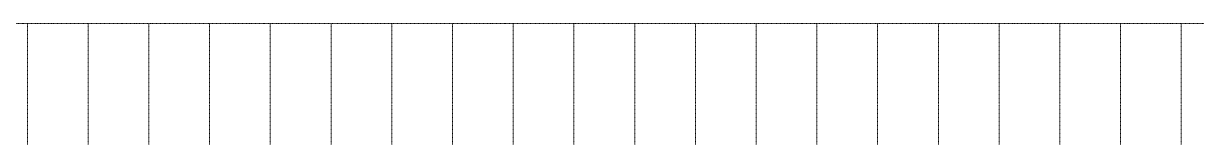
# Model space of a CAD drawing. Header units: inches. Extents: x 13084 to 220150, y 6494 to 167180.
# Drawn here: x 78919 to 80850, y 73895 to 74095 of the extents above; entities that cross this region are included whole.
import ezdxf

# ---------------------------------------------------------------- set-up
doc = ezdxf.new("R2010")
doc.units = ezdxf.units.IN
doc.header["$MEASUREMENT"] = 0
doc.linetypes.add('Ground Floor$0$HIDDEN', pattern=[0.375, 0.25, -0.125])
doc.layers.add('Ground Floor$0$A-G4-M-Furniture-and-Fittings', color=251, linetype='Continuous', lineweight=9)

msp = doc.modelspace()

# ---------------------------------------------------------------- linework, layer by layer
at = {"layer": 'Ground Floor$0$A-G4-M-Furniture-and-Fittings', "linetype": 'Ground Floor$0$HIDDEN', "ltscale": 0.4}
msp.add_line((83325.2, 74094.6, 0), (73255.2, 74094.6, 0), dxfattribs=at)
at = {"layer": 'Ground Floor$0$A-G4-M-Furniture-and-Fittings', "linetype": 'Ground Floor$0$HIDDEN', "ltscale": 0.2}
for p, q in [((78925.2, 74094.6, 0), (78925.2, 73894.6)), ((78925.2, 74094.6, 0), (78925.2, 73894.6)), ((78925.2, 74094.6, 0), (78925.2, 73894.6)), ((78925.2, 74094.6, 0), (78925.2, 73894.6)), ((78925.2, 74094.6, 0), (78925.2, 73894.6)), ((78925.2, 74094.6, 0), (78925.2, 73894.6)), ((78925.2, 74094.6, 0), (78925.2, 73894.6)), ((78925.2, 74094.6, 0), (78925.2, 73894.6)), ((78925.2, 74094.6, 0), (78925.2, 73894.6)), ((78925.2, 74094.6, 0), (78925.2, 73894.6)), ((78925.2, 74094.6, 0), (78925.2, 73894.6)), ((78925.2, 74094.6, 0), (78925.2, 73894.6)), ((78925.2, 74094.6, 0), (78925.2, 73894.6)), ((78925.2, 74094.6, 0), (78925.2, 73894.6)), ((78925.2, 74094.6, 0), (78925.2, 73894.6)), ((78925.2, 74094.6, 0), (78925.2, 73894.6)), ((78925.2, 74094.6, 0), (78925.2, 73894.6)), ((78925.2, 74094.6, 0), (78925.2, 73894.6)), ((78925.2, 74094.6, 0), (78925.2, 73894.6)), ((78925.2, 74094.6, 0), (78925.2, 73894.6)), ((78925.2, 74094.6, 0), (78925.2, 73894.6)), ((78925.2, 74094.6, 0), (78925.2, 73894.6)), ((78925.2, 74094.6, 0), (78925.2, 73894.6)), ((78925.2, 74094.6, 0), (78925.2, 73894.6)), ((78925.2, 74094.6, 0), (78925.2, 73894.6)), ((78925.2, 74094.6, 0), (78925.2, 73894.6)), ((78925.2, 74094.6, 0), (78925.2, 73894.6)), ((78925.2, 74094.6, 0), (78925.2, 73894.6)), ((78925.2, 74094.6, 0), (78925.2, 73894.6)), ((78925.2, 74094.6, 0), (78925.2, 73894.6)), ((78925.2, 74094.6, 0), (78925.2, 73894.6)), ((78925.2, 74094.6, 0), (78925.2, 73894.6)), ((78925.2, 74094.6, 0), (78925.2, 73894.6)), ((78925.2, 74094.6, 0), (78925.2, 73894.6)), ((78925.2, 74094.6, 0), (78925.2, 73894.6)), ((78925.2, 74094.6, 0), (78925.2, 73894.6)), ((78925.2, 74094.6, 0), (78925.2, 73894.6)), ((78925.2, 74094.6, 0), (78925.2, 73894.6)), ((78925.2, 74094.6, 0), (78925.2, 73894.6)), ((78925.2, 74094.6, 0), (78925.2, 73894.6)), ((78925.2, 74094.6, 0), (78925.2, 73894.6)), ((78925.2, 74094.6, 0), (78925.2, 73894.6)), ((78925.2, 74094.6, 0), (78925.2, 73894.6)), ((78925.2, 74094.6, 0), (78925.2, 73894.6)), ((78925.2, 74094.6, 0), (78925.2, 73894.6)), ((78925.2, 74094.6, 0), (78925.2, 73894.6)), ((78925.2, 74094.6, 0), (78925.2, 73894.6)), ((78925.2, 74094.6, 0), (78925.2, 73894.6)), ((78925.2, 74094.6, 0), (78925.2, 73894.6)), ((78925.2, 74094.6, 0), (78925.2, 73894.6)), ((79025.2, 74094.6, 0), (79025.2, 73894.6)), ((79125.2, 74094.6, 0), (79125.2, 73894.6)), ((79125.2, 74094.6, 0), (79125.2, 73894.6)), ((79125.2, 74094.6, 0), (79125.2, 73894.6)), ((79125.2, 74094.6, 0), (79125.2, 73894.6)), ((79125.2, 74094.6, 0), (79125.2, 73894.6)), ((79125.2, 74094.6, 0), (79125.2, 73894.6)), ((79125.2, 74094.6, 0), (79125.2, 73894.6)), ((79125.2, 74094.6, 0), (79125.2, 73894.6)), ((79125.2, 74094.6, 0), (79125.2, 73894.6)), ((79125.2, 74094.6, 0), (79125.2, 73894.6)), ((79125.2, 74094.6, 0), (79125.2, 73894.6)), ((79125.2, 74094.6, 0), (79125.2, 73894.6)), ((79125.2, 74094.6, 0), (79125.2, 73894.6)), ((79125.2, 74094.6, 0), (79125.2, 73894.6)), ((79125.2, 74094.6, 0), (79125.2, 73894.6)), ((79125.2, 74094.6, 0), (79125.2, 73894.6)), ((79125.2, 74094.6, 0), (79125.2, 73894.6)), ((79125.2, 74094.6, 0), (79125.2, 73894.6)), ((79125.2, 74094.6, 0), (79125.2, 73894.6)), ((79125.2, 74094.6, 0), (79125.2, 73894.6)), ((79125.2, 74094.6, 0), (79125.2, 73894.6)), ((79125.2, 74094.6, 0), (79125.2, 73894.6)), ((79125.2, 74094.6, 0), (79125.2, 73894.6)), ((79125.2, 74094.6, 0), (79125.2, 73894.6)), ((79125.2, 74094.6, 0), (79125.2, 73894.6)), ((79125.2, 74094.6, 0), (79125.2, 73894.6)), ((79125.2, 74094.6, 0), (79125.2, 73894.6)), ((79125.2, 74094.6, 0), (79125.2, 73894.6)), ((79125.2, 74094.6, 0), (79125.2, 73894.6)), ((79125.2, 74094.6, 0), (79125.2, 73894.6)), ((79125.2, 74094.6, 0), (79125.2, 73894.6)), ((79125.2, 74094.6, 0), (79125.2, 73894.6)), ((79125.2, 74094.6, 0), (79125.2, 73894.6)), ((79125.2, 74094.6, 0), (79125.2, 73894.6)), ((79125.2, 74094.6, 0), (79125.2, 73894.6)), ((79125.2, 74094.6, 0), (79125.2, 73894.6)), ((79125.2, 74094.6, 0), (79125.2, 73894.6)), ((79125.2, 74094.6, 0), (79125.2, 73894.6)), ((79125.2, 74094.6, 0), (79125.2, 73894.6)), ((79125.2, 74094.6, 0), (79125.2, 73894.6)), ((79125.2, 74094.6, 0), (79125.2, 73894.6)), ((79125.2, 74094.6, 0), (79125.2, 73894.6)), ((79125.2, 74094.6, 0), (79125.2, 73894.6)), ((79125.2, 74094.6, 0), (79125.2, 73894.6)), ((79125.2, 74094.6, 0), (79125.2, 73894.6)), ((79125.2, 74094.6, 0), (79125.2, 73894.6)), ((79125.2, 74094.6, 0), (79125.2, 73894.6)), ((79125.2, 74094.6, 0), (79125.2, 73894.6)), ((79125.2, 74094.6, 0), (79125.2, 73894.6)), ((79125.2, 74094.6, 0), (79125.2, 73894.6)), ((79225.2, 74094.6, 0), (79225.2, 73894.6)), ((79325.2, 74094.6, 0), (79325.2, 73894.6)), ((79325.2, 74094.6, 0), (79325.2, 73894.6)), ((79325.2, 74094.6, 0), (79325.2, 73894.6)), ((79325.2, 74094.6, 0), (79325.2, 73894.6)), ((79325.2, 74094.6, 0), (79325.2, 73894.6)), ((79325.2, 74094.6, 0), (79325.2, 73894.6)), ((79325.2, 74094.6, 0), (79325.2, 73894.6)), ((79325.2, 74094.6, 0), (79325.2, 73894.6)), ((79325.2, 74094.6, 0), (79325.2, 73894.6)), ((79325.2, 74094.6, 0), (79325.2, 73894.6)), ((79325.2, 74094.6, 0), (79325.2, 73894.6)), ((79325.2, 74094.6, 0), (79325.2, 73894.6)), ((79325.2, 74094.6, 0), (79325.2, 73894.6)), ((79325.2, 74094.6, 0), (79325.2, 73894.6)), ((79325.2, 74094.6, 0), (79325.2, 73894.6)), ((79325.2, 74094.6, 0), (79325.2, 73894.6)), ((79325.2, 74094.6, 0), (79325.2, 73894.6)), ((79325.2, 74094.6, 0), (79325.2, 73894.6)), ((79325.2, 74094.6, 0), (79325.2, 73894.6)), ((79325.2, 74094.6, 0), (79325.2, 73894.6)), ((79325.2, 74094.6, 0), (79325.2, 73894.6)), ((79325.2, 74094.6, 0), (79325.2, 73894.6)), ((79325.2, 74094.6, 0), (79325.2, 73894.6)), ((79325.2, 74094.6, 0), (79325.2, 73894.6)), ((79325.2, 74094.6, 0), (79325.2, 73894.6)), ((79325.2, 74094.6, 0), (79325.2, 73894.6)), ((79325.2, 74094.6, 0), (79325.2, 73894.6)), ((79325.2, 74094.6, 0), (79325.2, 73894.6)), ((79325.2, 74094.6, 0), (79325.2, 73894.6)), ((79325.2, 74094.6, 0), (79325.2, 73894.6)), ((79325.2, 74094.6, 0), (79325.2, 73894.6)), ((79325.2, 74094.6, 0), (79325.2, 73894.6)), ((79325.2, 74094.6, 0), (79325.2, 73894.6)), ((79325.2, 74094.6, 0), (79325.2, 73894.6)), ((79325.2, 74094.6, 0), (79325.2, 73894.6)), ((79325.2, 74094.6, 0), (79325.2, 73894.6)), ((79325.2, 74094.6, 0), (79325.2, 73894.6)), ((79325.2, 74094.6, 0), (79325.2, 73894.6)), ((79325.2, 74094.6, 0), (79325.2, 73894.6)), ((79325.2, 74094.6, 0), (79325.2, 73894.6)), ((79325.2, 74094.6, 0), (79325.2, 73894.6)), ((79325.2, 74094.6, 0), (79325.2, 73894.6)), ((79325.2, 74094.6, 0), (79325.2, 73894.6)), ((79325.2, 74094.6, 0), (79325.2, 73894.6)), ((79325.2, 74094.6, 0), (79325.2, 73894.6)), ((79325.2, 74094.6, 0), (79325.2, 73894.6)), ((79325.2, 74094.6, 0), (79325.2, 73894.6)), ((79325.2, 74094.6, 0), (79325.2, 73894.6)), ((79325.2, 74094.6, 0), (79325.2, 73894.6)), ((79325.2, 74094.6, 0), (79325.2, 73894.6)), ((79425.2, 74094.6, 0), (79425.2, 73894.6)), ((79525.2, 74094.6, 0), (79525.2, 73894.6)), ((79525.2, 74094.6, 0), (79525.2, 73894.6)), ((79525.2, 74094.6, 0), (79525.2, 73894.6)), ((79525.2, 74094.6, 0), (79525.2, 73894.6)), ((79525.2, 74094.6, 0), (79525.2, 73894.6)), ((79525.2, 74094.6, 0), (79525.2, 73894.6)), ((79525.2, 74094.6, 0), (79525.2, 73894.6)), ((79525.2, 74094.6, 0), (79525.2, 73894.6)), ((79525.2, 74094.6, 0), (79525.2, 73894.6)), ((79525.2, 74094.6, 0), (79525.2, 73894.6)), ((79525.2, 74094.6, 0), (79525.2, 73894.6)), ((79525.2, 74094.6, 0), (79525.2, 73894.6)), ((79525.2, 74094.6, 0), (79525.2, 73894.6)), ((79525.2, 74094.6, 0), (79525.2, 73894.6)), ((79525.2, 74094.6, 0), (79525.2, 73894.6)), ((79525.2, 74094.6, 0), (79525.2, 73894.6)), ((79525.2, 74094.6, 0), (79525.2, 73894.6)), ((79525.2, 74094.6, 0), (79525.2, 73894.6)), ((79525.2, 74094.6, 0), (79525.2, 73894.6)), ((79525.2, 74094.6, 0), (79525.2, 73894.6)), ((79525.2, 74094.6, 0), (79525.2, 73894.6)), ((79525.2, 74094.6, 0), (79525.2, 73894.6)), ((79525.2, 74094.6, 0), (79525.2, 73894.6)), ((79525.2, 74094.6, 0), (79525.2, 73894.6)), ((79525.2, 74094.6, 0), (79525.2, 73894.6)), ((79525.2, 74094.6, 0), (79525.2, 73894.6)), ((79525.2, 74094.6, 0), (79525.2, 73894.6)), ((79525.2, 74094.6, 0), (79525.2, 73894.6)), ((79525.2, 74094.6, 0), (79525.2, 73894.6)), ((79525.2, 74094.6, 0), (79525.2, 73894.6)), ((79525.2, 74094.6, 0), (79525.2, 73894.6)), ((79525.2, 74094.6, 0), (79525.2, 73894.6)), ((79525.2, 74094.6, 0), (79525.2, 73894.6)), ((79525.2, 74094.6, 0), (79525.2, 73894.6)), ((79525.2, 74094.6, 0), (79525.2, 73894.6)), ((79525.2, 74094.6, 0), (79525.2, 73894.6)), ((79525.2, 74094.6, 0), (79525.2, 73894.6)), ((79525.2, 74094.6, 0), (79525.2, 73894.6)), ((79525.2, 74094.6, 0), (79525.2, 73894.6)), ((79525.2, 74094.6, 0), (79525.2, 73894.6)), ((79525.2, 74094.6, 0), (79525.2, 73894.6)), ((79525.2, 74094.6, 0), (79525.2, 73894.6)), ((79525.2, 74094.6, 0), (79525.2, 73894.6)), ((79525.2, 74094.6, 0), (79525.2, 73894.6)), ((79525.2, 74094.6, 0), (79525.2, 73894.6)), ((79525.2, 74094.6, 0), (79525.2, 73894.6)), ((79525.2, 74094.6, 0), (79525.2, 73894.6)), ((79525.2, 74094.6, 0), (79525.2, 73894.6)), ((79525.2, 74094.6, 0), (79525.2, 73894.6)), ((79525.2, 74094.6, 0), (79525.2, 73894.6)), ((79625.2, 74094.6, 0), (79625.2, 73894.6)), ((79725.2, 74094.6, 0), (79725.2, 73894.6)), ((79725.2, 74094.6, 0), (79725.2, 73894.6)), ((79725.2, 74094.6, 0), (79725.2, 73894.6)), ((79725.2, 74094.6, 0), (79725.2, 73894.6)), ((79725.2, 74094.6, 0), (79725.2, 73894.6)), ((79725.2, 74094.6, 0), (79725.2, 73894.6)), ((79725.2, 74094.6, 0), (79725.2, 73894.6)), ((79725.2, 74094.6, 0), (79725.2, 73894.6)), ((79725.2, 74094.6, 0), (79725.2, 73894.6)), ((79725.2, 74094.6, 0), (79725.2, 73894.6)), ((79725.2, 74094.6, 0), (79725.2, 73894.6)), ((79725.2, 74094.6, 0), (79725.2, 73894.6)), ((79725.2, 74094.6, 0), (79725.2, 73894.6)), ((79725.2, 74094.6, 0), (79725.2, 73894.6)), ((79725.2, 74094.6, 0), (79725.2, 73894.6)), ((79725.2, 74094.6, 0), (79725.2, 73894.6)), ((79725.2, 74094.6, 0), (79725.2, 73894.6)), ((79725.2, 74094.6, 0), (79725.2, 73894.6)), ((79725.2, 74094.6, 0), (79725.2, 73894.6)), ((79725.2, 74094.6, 0), (79725.2, 73894.6)), ((79725.2, 74094.6, 0), (79725.2, 73894.6)), ((79725.2, 74094.6, 0), (79725.2, 73894.6)), ((79725.2, 74094.6, 0), (79725.2, 73894.6)), ((79725.2, 74094.6, 0), (79725.2, 73894.6)), ((79725.2, 74094.6, 0), (79725.2, 73894.6)), ((79725.2, 74094.6, 0), (79725.2, 73894.6)), ((79725.2, 74094.6, 0), (79725.2, 73894.6)), ((79725.2, 74094.6, 0), (79725.2, 73894.6)), ((79725.2, 74094.6, 0), (79725.2, 73894.6)), ((79725.2, 74094.6, 0), (79725.2, 73894.6)), ((79725.2, 74094.6, 0), (79725.2, 73894.6)), ((79725.2, 74094.6, 0), (79725.2, 73894.6)), ((79725.2, 74094.6, 0), (79725.2, 73894.6)), ((79725.2, 74094.6, 0), (79725.2, 73894.6)), ((79725.2, 74094.6, 0), (79725.2, 73894.6)), ((79725.2, 74094.6, 0), (79725.2, 73894.6)), ((79725.2, 74094.6, 0), (79725.2, 73894.6)), ((79725.2, 74094.6, 0), (79725.2, 73894.6)), ((79725.2, 74094.6, 0), (79725.2, 73894.6)), ((79725.2, 74094.6, 0), (79725.2, 73894.6)), ((79725.2, 74094.6, 0), (79725.2, 73894.6)), ((79725.2, 74094.6, 0), (79725.2, 73894.6)), ((79725.2, 74094.6, 0), (79725.2, 73894.6)), ((79725.2, 74094.6, 0), (79725.2, 73894.6)), ((79725.2, 74094.6, 0), (79725.2, 73894.6)), ((79725.2, 74094.6, 0), (79725.2, 73894.6)), ((79725.2, 74094.6, 0), (79725.2, 73894.6)), ((79725.2, 74094.6, 0), (79725.2, 73894.6)), ((79725.2, 74094.6, 0), (79725.2, 73894.6)), ((79725.2, 74094.6, 0), (79725.2, 73894.6)), ((79825.2, 74094.6, 0), (79825.2, 73894.6)), ((79925.2, 74094.6, 0), (79925.2, 73894.6)), ((79925.2, 74094.6, 0), (79925.2, 73894.6)), ((79925.2, 74094.6, 0), (79925.2, 73894.6)), ((79925.2, 74094.6, 0), (79925.2, 73894.6)), ((79925.2, 74094.6, 0), (79925.2, 73894.6)), ((79925.2, 74094.6, 0), (79925.2, 73894.6)), ((79925.2, 74094.6, 0), (79925.2, 73894.6)), ((79925.2, 74094.6, 0), (79925.2, 73894.6)), ((79925.2, 74094.6, 0), (79925.2, 73894.6)), ((79925.2, 74094.6, 0), (79925.2, 73894.6)), ((79925.2, 74094.6, 0), (79925.2, 73894.6)), ((79925.2, 74094.6, 0), (79925.2, 73894.6)), ((79925.2, 74094.6, 0), (79925.2, 73894.6)), ((79925.2, 74094.6, 0), (79925.2, 73894.6)), ((79925.2, 74094.6, 0), (79925.2, 73894.6)), ((79925.2, 74094.6, 0), (79925.2, 73894.6)), ((79925.2, 74094.6, 0), (79925.2, 73894.6)), ((79925.2, 74094.6, 0), (79925.2, 73894.6)), ((79925.2, 74094.6, 0), (79925.2, 73894.6)), ((79925.2, 74094.6, 0), (79925.2, 73894.6)), ((79925.2, 74094.6, 0), (79925.2, 73894.6)), ((79925.2, 74094.6, 0), (79925.2, 73894.6)), ((79925.2, 74094.6, 0), (79925.2, 73894.6)), ((79925.2, 74094.6, 0), (79925.2, 73894.6)), ((79925.2, 74094.6, 0), (79925.2, 73894.6)), ((79925.2, 74094.6, 0), (79925.2, 73894.6)), ((79925.2, 74094.6, 0), (79925.2, 73894.6)), ((79925.2, 74094.6, 0), (79925.2, 73894.6)), ((79925.2, 74094.6, 0), (79925.2, 73894.6)), ((79925.2, 74094.6, 0), (79925.2, 73894.6)), ((79925.2, 74094.6, 0), (79925.2, 73894.6)), ((79925.2, 74094.6, 0), (79925.2, 73894.6)), ((79925.2, 74094.6, 0), (79925.2, 73894.6)), ((79925.2, 74094.6, 0), (79925.2, 73894.6)), ((79925.2, 74094.6, 0), (79925.2, 73894.6)), ((79925.2, 74094.6, 0), (79925.2, 73894.6)), ((79925.2, 74094.6, 0), (79925.2, 73894.6)), ((79925.2, 74094.6, 0), (79925.2, 73894.6)), ((79925.2, 74094.6, 0), (79925.2, 73894.6)), ((79925.2, 74094.6, 0), (79925.2, 73894.6)), ((79925.2, 74094.6, 0), (79925.2, 73894.6)), ((79925.2, 74094.6, 0), (79925.2, 73894.6)), ((79925.2, 74094.6, 0), (79925.2, 73894.6)), ((79925.2, 74094.6, 0), (79925.2, 73894.6)), ((79925.2, 74094.6, 0), (79925.2, 73894.6)), ((79925.2, 74094.6, 0), (79925.2, 73894.6)), ((79925.2, 74094.6, 0), (79925.2, 73894.6)), ((79925.2, 74094.6, 0), (79925.2, 73894.6)), ((79925.2, 74094.6, 0), (79925.2, 73894.6)), ((79925.2, 74094.6, 0), (79925.2, 73894.6)), ((80025.2, 74094.6, 0), (80025.2, 73894.6)), ((80125.2, 74094.6, 0), (80125.2, 73894.6)), ((80125.2, 74094.6, 0), (80125.2, 73894.6)), ((80125.2, 74094.6, 0), (80125.2, 73894.6)), ((80125.2, 74094.6, 0), (80125.2, 73894.6)), ((80125.2, 74094.6, 0), (80125.2, 73894.6)), ((80125.2, 74094.6, 0), (80125.2, 73894.6)), ((80125.2, 74094.6, 0), (80125.2, 73894.6)), ((80125.2, 74094.6, 0), (80125.2, 73894.6)), ((80125.2, 74094.6, 0), (80125.2, 73894.6)), ((80125.2, 74094.6, 0), (80125.2, 73894.6)), ((80125.2, 74094.6, 0), (80125.2, 73894.6)), ((80125.2, 74094.6, 0), (80125.2, 73894.6)), ((80125.2, 74094.6, 0), (80125.2, 73894.6)), ((80125.2, 74094.6, 0), (80125.2, 73894.6)), ((80125.2, 74094.6, 0), (80125.2, 73894.6)), ((80125.2, 74094.6, 0), (80125.2, 73894.6)), ((80125.2, 74094.6, 0), (80125.2, 73894.6)), ((80125.2, 74094.6, 0), (80125.2, 73894.6)), ((80125.2, 74094.6, 0), (80125.2, 73894.6)), ((80125.2, 74094.6, 0), (80125.2, 73894.6)), ((80125.2, 74094.6, 0), (80125.2, 73894.6)), ((80125.2, 74094.6, 0), (80125.2, 73894.6)), ((80125.2, 74094.6, 0), (80125.2, 73894.6)), ((80125.2, 74094.6, 0), (80125.2, 73894.6)), ((80125.2, 74094.6, 0), (80125.2, 73894.6)), ((80125.2, 74094.6, 0), (80125.2, 73894.6)), ((80125.2, 74094.6, 0), (80125.2, 73894.6)), ((80125.2, 74094.6, 0), (80125.2, 73894.6)), ((80125.2, 74094.6, 0), (80125.2, 73894.6)), ((80125.2, 74094.6, 0), (80125.2, 73894.6)), ((80125.2, 74094.6, 0), (80125.2, 73894.6)), ((80125.2, 74094.6, 0), (80125.2, 73894.6)), ((80125.2, 74094.6, 0), (80125.2, 73894.6)), ((80125.2, 74094.6, 0), (80125.2, 73894.6)), ((80125.2, 74094.6, 0), (80125.2, 73894.6)), ((80125.2, 74094.6, 0), (80125.2, 73894.6)), ((80125.2, 74094.6, 0), (80125.2, 73894.6)), ((80125.2, 74094.6, 0), (80125.2, 73894.6)), ((80125.2, 74094.6, 0), (80125.2, 73894.6)), ((80125.2, 74094.6, 0), (80125.2, 73894.6)), ((80125.2, 74094.6, 0), (80125.2, 73894.6)), ((80125.2, 74094.6, 0), (80125.2, 73894.6)), ((80125.2, 74094.6, 0), (80125.2, 73894.6)), ((80125.2, 74094.6, 0), (80125.2, 73894.6)), ((80125.2, 74094.6, 0), (80125.2, 73894.6)), ((80125.2, 74094.6, 0), (80125.2, 73894.6)), ((80125.2, 74094.6, 0), (80125.2, 73894.6)), ((80125.2, 74094.6, 0), (80125.2, 73894.6)), ((80125.2, 74094.6, 0), (80125.2, 73894.6)), ((80125.2, 74094.6, 0), (80125.2, 73894.6)), ((80225.2, 74094.6, 0), (80225.2, 73894.6)), ((80325.2, 74094.6, 0), (80325.2, 73894.6)), ((80325.2, 74094.6, 0), (80325.2, 73894.6)), ((80325.2, 74094.6, 0), (80325.2, 73894.6)), ((80325.2, 74094.6, 0), (80325.2, 73894.6)), ((80325.2, 74094.6, 0), (80325.2, 73894.6)), ((80325.2, 74094.6, 0), (80325.2, 73894.6)), ((80325.2, 74094.6, 0), (80325.2, 73894.6)), ((80325.2, 74094.6, 0), (80325.2, 73894.6)), ((80325.2, 74094.6, 0), (80325.2, 73894.6)), ((80325.2, 74094.6, 0), (80325.2, 73894.6)), ((80325.2, 74094.6, 0), (80325.2, 73894.6)), ((80325.2, 74094.6, 0), (80325.2, 73894.6)), ((80325.2, 74094.6, 0), (80325.2, 73894.6)), ((80325.2, 74094.6, 0), (80325.2, 73894.6)), ((80325.2, 74094.6, 0), (80325.2, 73894.6)), ((80325.2, 74094.6, 0), (80325.2, 73894.6)), ((80325.2, 74094.6, 0), (80325.2, 73894.6)), ((80325.2, 74094.6, 0), (80325.2, 73894.6)), ((80325.2, 74094.6, 0), (80325.2, 73894.6)), ((80325.2, 74094.6, 0), (80325.2, 73894.6)), ((80325.2, 74094.6, 0), (80325.2, 73894.6)), ((80325.2, 74094.6, 0), (80325.2, 73894.6)), ((80325.2, 74094.6, 0), (80325.2, 73894.6)), ((80325.2, 74094.6, 0), (80325.2, 73894.6)), ((80325.2, 74094.6, 0), (80325.2, 73894.6)), ((80325.2, 74094.6, 0), (80325.2, 73894.6)), ((80325.2, 74094.6, 0), (80325.2, 73894.6)), ((80325.2, 74094.6, 0), (80325.2, 73894.6)), ((80325.2, 74094.6, 0), (80325.2, 73894.6)), ((80325.2, 74094.6, 0), (80325.2, 73894.6)), ((80325.2, 74094.6, 0), (80325.2, 73894.6)), ((80325.2, 74094.6, 0), (80325.2, 73894.6)), ((80325.2, 74094.6, 0), (80325.2, 73894.6)), ((80325.2, 74094.6, 0), (80325.2, 73894.6)), ((80325.2, 74094.6, 0), (80325.2, 73894.6)), ((80325.2, 74094.6, 0), (80325.2, 73894.6)), ((80325.2, 74094.6, 0), (80325.2, 73894.6)), ((80325.2, 74094.6, 0), (80325.2, 73894.6)), ((80325.2, 74094.6, 0), (80325.2, 73894.6)), ((80325.2, 74094.6, 0), (80325.2, 73894.6)), ((80325.2, 74094.6, 0), (80325.2, 73894.6)), ((80325.2, 74094.6, 0), (80325.2, 73894.6)), ((80325.2, 74094.6, 0), (80325.2, 73894.6)), ((80325.2, 74094.6, 0), (80325.2, 73894.6)), ((80325.2, 74094.6, 0), (80325.2, 73894.6)), ((80325.2, 74094.6, 0), (80325.2, 73894.6)), ((80325.2, 74094.6, 0), (80325.2, 73894.6)), ((80325.2, 74094.6, 0), (80325.2, 73894.6)), ((80325.2, 74094.6, 0), (80325.2, 73894.6)), ((80325.2, 74094.6, 0), (80325.2, 73894.6)), ((80425.2, 74094.6, 0), (80425.2, 73894.6)), ((80525.2, 74094.6, 0), (80525.2, 73894.6)), ((80525.2, 74094.6, 0), (80525.2, 73894.6)), ((80525.2, 74094.6, 0), (80525.2, 73894.6)), ((80525.2, 74094.6, 0), (80525.2, 73894.6)), ((80525.2, 74094.6, 0), (80525.2, 73894.6)), ((80525.2, 74094.6, 0), (80525.2, 73894.6)), ((80525.2, 74094.6, 0), (80525.2, 73894.6)), ((80525.2, 74094.6, 0), (80525.2, 73894.6)), ((80525.2, 74094.6, 0), (80525.2, 73894.6)), ((80525.2, 74094.6, 0), (80525.2, 73894.6)), ((80525.2, 74094.6, 0), (80525.2, 73894.6)), ((80525.2, 74094.6, 0), (80525.2, 73894.6)), ((80525.2, 74094.6, 0), (80525.2, 73894.6)), ((80525.2, 74094.6, 0), (80525.2, 73894.6)), ((80525.2, 74094.6, 0), (80525.2, 73894.6)), ((80525.2, 74094.6, 0), (80525.2, 73894.6)), ((80525.2, 74094.6, 0), (80525.2, 73894.6)), ((80525.2, 74094.6, 0), (80525.2, 73894.6)), ((80525.2, 74094.6, 0), (80525.2, 73894.6)), ((80525.2, 74094.6, 0), (80525.2, 73894.6)), ((80525.2, 74094.6, 0), (80525.2, 73894.6)), ((80525.2, 74094.6, 0), (80525.2, 73894.6)), ((80525.2, 74094.6, 0), (80525.2, 73894.6)), ((80525.2, 74094.6, 0), (80525.2, 73894.6)), ((80525.2, 74094.6, 0), (80525.2, 73894.6)), ((80525.2, 74094.6, 0), (80525.2, 73894.6)), ((80525.2, 74094.6, 0), (80525.2, 73894.6)), ((80525.2, 74094.6, 0), (80525.2, 73894.6)), ((80525.2, 74094.6, 0), (80525.2, 73894.6)), ((80525.2, 74094.6, 0), (80525.2, 73894.6)), ((80525.2, 74094.6, 0), (80525.2, 73894.6)), ((80525.2, 74094.6, 0), (80525.2, 73894.6)), ((80525.2, 74094.6, 0), (80525.2, 73894.6)), ((80525.2, 74094.6, 0), (80525.2, 73894.6)), ((80525.2, 74094.6, 0), (80525.2, 73894.6)), ((80525.2, 74094.6, 0), (80525.2, 73894.6)), ((80525.2, 74094.6, 0), (80525.2, 73894.6)), ((80525.2, 74094.6, 0), (80525.2, 73894.6)), ((80525.2, 74094.6, 0), (80525.2, 73894.6)), ((80525.2, 74094.6, 0), (80525.2, 73894.6)), ((80525.2, 74094.6, 0), (80525.2, 73894.6)), ((80525.2, 74094.6, 0), (80525.2, 73894.6)), ((80525.2, 74094.6, 0), (80525.2, 73894.6)), ((80525.2, 74094.6, 0), (80525.2, 73894.6)), ((80525.2, 74094.6, 0), (80525.2, 73894.6)), ((80525.2, 74094.6, 0), (80525.2, 73894.6)), ((80525.2, 74094.6, 0), (80525.2, 73894.6)), ((80525.2, 74094.6, 0), (80525.2, 73894.6)), ((80525.2, 74094.6, 0), (80525.2, 73894.6)), ((80525.2, 74094.6, 0), (80525.2, 73894.6)), ((80625.2, 74094.6, 0), (80625.2, 73894.6)), ((80725.2, 74094.6, 0), (80725.2, 73894.6)), ((80725.2, 74094.6, 0), (80725.2, 73894.6)), ((80725.2, 74094.6, 0), (80725.2, 73894.6)), ((80725.2, 74094.6, 0), (80725.2, 73894.6)), ((80725.2, 74094.6, 0), (80725.2, 73894.6)), ((80725.2, 74094.6, 0), (80725.2, 73894.6)), ((80725.2, 74094.6, 0), (80725.2, 73894.6)), ((80725.2, 74094.6, 0), (80725.2, 73894.6)), ((80725.2, 74094.6, 0), (80725.2, 73894.6)), ((80725.2, 74094.6, 0), (80725.2, 73894.6)), ((80725.2, 74094.6, 0), (80725.2, 73894.6)), ((80725.2, 74094.6, 0), (80725.2, 73894.6)), ((80725.2, 74094.6, 0), (80725.2, 73894.6)), ((80725.2, 74094.6, 0), (80725.2, 73894.6)), ((80725.2, 74094.6, 0), (80725.2, 73894.6)), ((80725.2, 74094.6, 0), (80725.2, 73894.6)), ((80725.2, 74094.6, 0), (80725.2, 73894.6)), ((80725.2, 74094.6, 0), (80725.2, 73894.6)), ((80725.2, 74094.6, 0), (80725.2, 73894.6)), ((80725.2, 74094.6, 0), (80725.2, 73894.6)), ((80725.2, 74094.6, 0), (80725.2, 73894.6)), ((80725.2, 74094.6, 0), (80725.2, 73894.6)), ((80725.2, 74094.6, 0), (80725.2, 73894.6)), ((80725.2, 74094.6, 0), (80725.2, 73894.6)), ((80725.2, 74094.6, 0), (80725.2, 73894.6)), ((80725.2, 74094.6, 0), (80725.2, 73894.6)), ((80725.2, 74094.6, 0), (80725.2, 73894.6)), ((80725.2, 74094.6, 0), (80725.2, 73894.6)), ((80725.2, 74094.6, 0), (80725.2, 73894.6)), ((80725.2, 74094.6, 0), (80725.2, 73894.6)), ((80725.2, 74094.6, 0), (80725.2, 73894.6)), ((80725.2, 74094.6, 0), (80725.2, 73894.6)), ((80725.2, 74094.6, 0), (80725.2, 73894.6)), ((80725.2, 74094.6, 0), (80725.2, 73894.6)), ((80725.2, 74094.6, 0), (80725.2, 73894.6)), ((80725.2, 74094.6, 0), (80725.2, 73894.6)), ((80725.2, 74094.6, 0), (80725.2, 73894.6)), ((80725.2, 74094.6, 0), (80725.2, 73894.6)), ((80725.2, 74094.6, 0), (80725.2, 73894.6)), ((80725.2, 74094.6, 0), (80725.2, 73894.6)), ((80725.2, 74094.6, 0), (80725.2, 73894.6)), ((80725.2, 74094.6, 0), (80725.2, 73894.6)), ((80725.2, 74094.6, 0), (80725.2, 73894.6)), ((80725.2, 74094.6, 0), (80725.2, 73894.6)), ((80725.2, 74094.6, 0), (80725.2, 73894.6)), ((80725.2, 74094.6, 0), (80725.2, 73894.6)), ((80725.2, 74094.6, 0), (80725.2, 73894.6)), ((80725.2, 74094.6, 0), (80725.2, 73894.6)), ((80725.2, 74094.6, 0), (80725.2, 73894.6)), ((80725.2, 74094.6, 0), (80725.2, 73894.6)), ((80825.2, 74094.6, 0), (80825.2, 73894.6))]:
    msp.add_line(p, q, dxfattribs=at)

doc.saveas('drawing.dxf')
